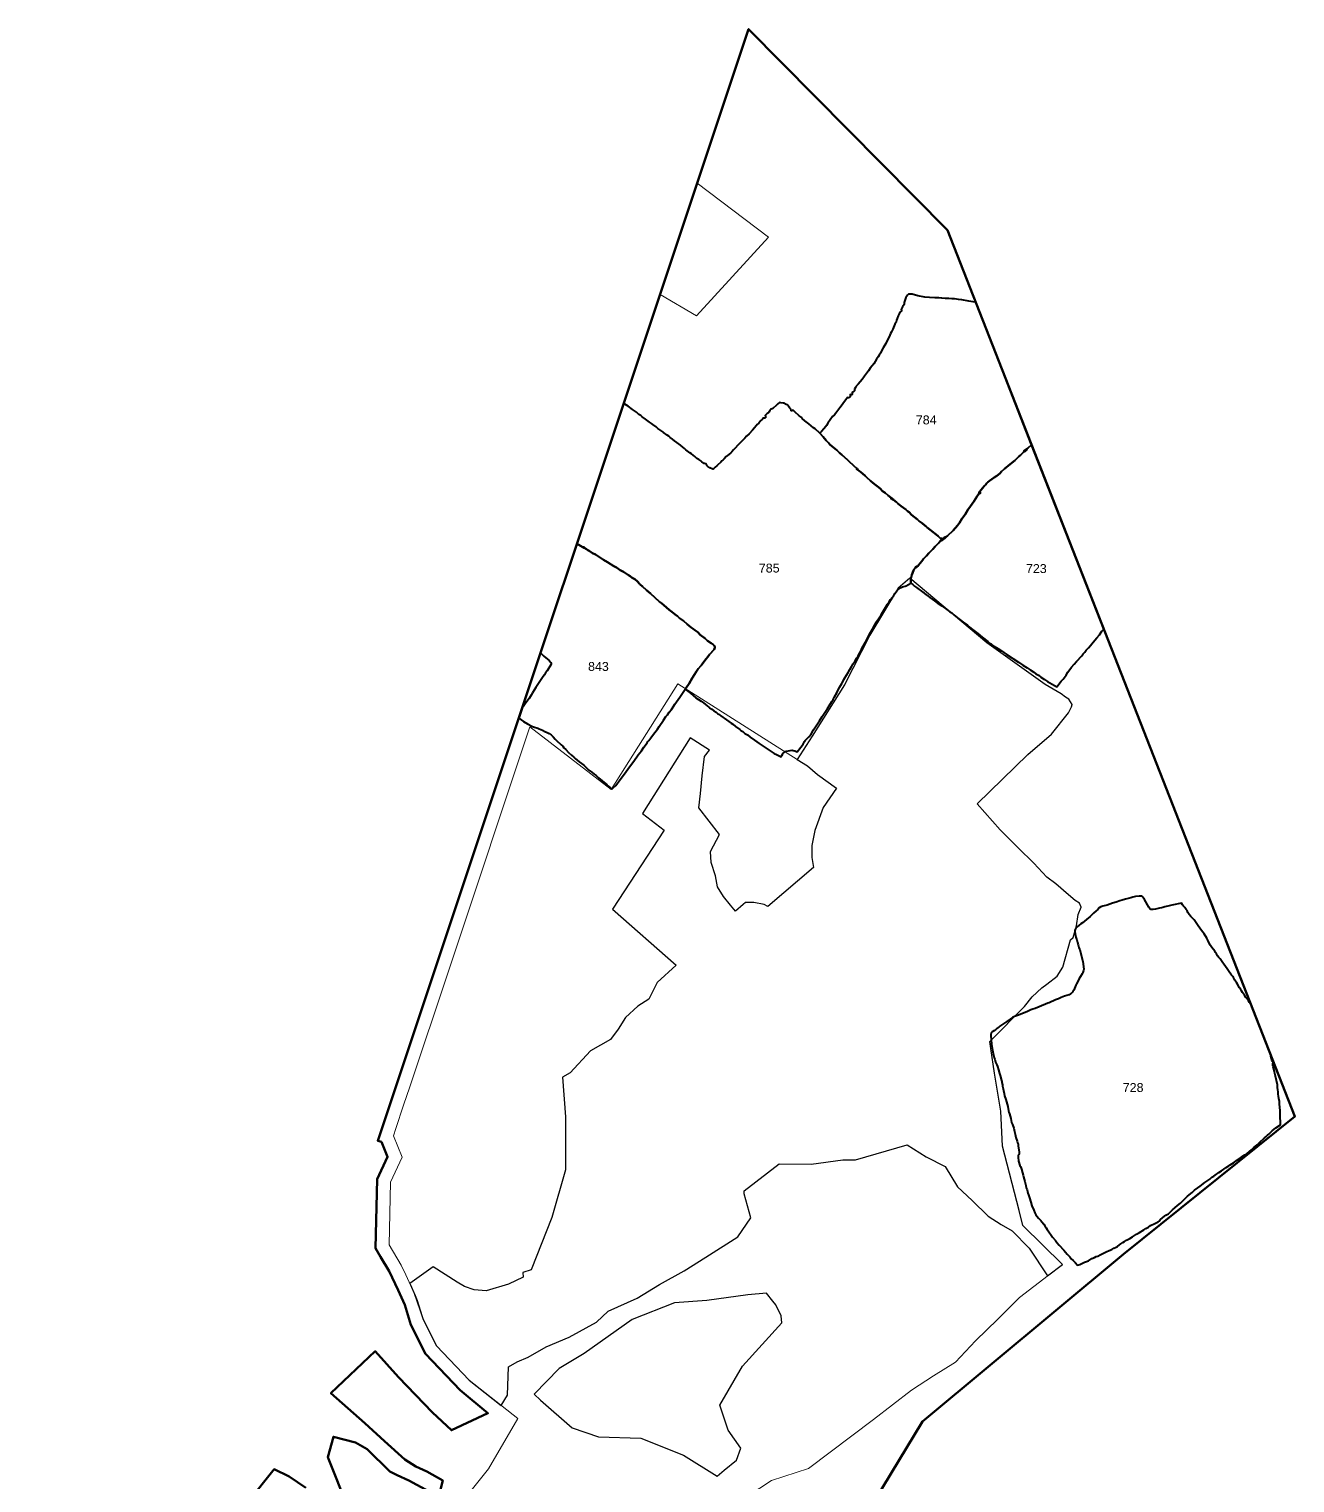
# Model space of a CAD drawing. Header units: millimetres. Extents: x 254348 to 257201, y 2604859 to 2607329.
# Drawn here: x 256491 to 257201, y 2606513 to 2607329 of the extents above; entities that cross this region are included whole.
import ezdxf

# ---------------------------------------------------------------- set-up
doc = ezdxf.new("R2010")
doc.units = ezdxf.units.MM
for name, color, linetype in [('Mined Out Area', 30, 'Continuous'), ('Plot_Text', 250, 'Continuous'), ('Reclaimed', 5, 'Continuous')]:
    doc.layers.add(name, color=color, linetype=linetype)
doc.layers.add('ML Boundary', color=1, linetype='Continuous', lineweight=50)
doc.layers.add('Plot', color=6, linetype='Continuous', lineweight=50)
doc.styles.add('Annotative', font='arial.ttf')
doc.linetypes.add('BENCH', pattern='A,1,[130,ltypeshp.shx,S=1,R=0,X=0,Y=1],1', length=2)

msp = doc.modelspace()

# ---------------------------------------------------------------- linework, layer by layer
at = {"layer": 'Mined Out Area', "linetype": 'BENCH', "lineweight": 20}
msp.add_lwpolyline([(256888.22, 2606501.74), (256907.34, 2606514.26), (256928.06, 2606521.09), (256964.63, 2606548.52), (256985.86, 2606564.88), (256998.38, 2606573.08), (257010.68, 2606580.59), (257021.83, 2606592.66), (257034.35, 2606604.72), (257046.64, 2606617.01), (257070.6, 2606635.56), (257048.46, 2606657.31), (257046.31, 2606665.7), (257037.09, 2606701.87), (257036.07, 2606721.44), (257032.46, 2606742.86), (257030.55, 2606756.6), (257029.98, 2606760.51), (257049.36, 2606780.14), (257053.76, 2606785.57), (257059.01, 2606790.68), (257061.9, 2606792.8), (257067.63, 2606797.29), (257070.88, 2606802.36), (257075.18, 2606817.68), (257076.59, 2606818.88), (257078.64, 2606825.41), (257079.57, 2606831.81), (257081.12, 2606835.98), (257080.15, 2606838.25), (257077.75, 2606839.8), (257074.01, 2606842.91), (257067.01, 2606849.06), (257061.92, 2606852.88), (257054.57, 2606860.65), (257045.87, 2606869.28), (257035.69, 2606879.42), (257022.76, 2606893.91), (257051.24, 2606921.64), (257064.6, 2606932.96), (257074.14, 2606945.04), (257075.76, 2606948.37), (257076.04, 2606949.72), (257074.23, 2606952.67), (257072.42, 2606953.74), (257069.88, 2606955.67), (257061.04, 2606960.88), (257028.26, 2606984.21), (256985.1, 2607020.66), (256978.53, 2607014.87), (256962.49, 2606988.54), (256948.32, 2606960.78), (256930.14, 2606931.92), (256921.83, 2606918.85), (256854.84, 2606961.26), (256817.4, 2606901.96), (256771.79, 2606937.15), (256727.55, 2606804.58), (256726.05, 2606800.09), (256704.41, 2606735.24), (256700.93, 2606724.82), (256696.56, 2606711.74), (256695.2, 2606707.65), (256700.07, 2606695.66), (256693.61, 2606681.66), (256692.76, 2606646.59), (256699.5, 2606635.19), (256702.17, 2606629.73), (256706.69, 2606619.81), (256711.97, 2606604.58), (256719.38, 2606589.8), (256737.75, 2606570.52), (256764.94, 2606549.12), (256748.63, 2606520.88), (256724.56, 2606490.97)], dxfattribs=at)
at = {"layer": 'ML Boundary'}
for points in [[(256720.21, 2606504.07), (256722.86, 2606514.31), (256713.9, 2606519.37), (256707.82, 2606522.16), (256701.51, 2606526.02), (256690.17, 2606536.26), (256679.16, 2606546.41), (256660.09, 2606563.24), (256684.98, 2606586.81), (256698.11, 2606572.2), (256717.17, 2606552.43), (256727.7, 2606542.44), (256748.23, 2606552.01), (256732.6, 2606564.93), (256713.15, 2606585.34), (256704.96, 2606601.67), (256701.5, 2606612.75), (256697.94, 2606620.98), (256692.87, 2606631.66), (256688, 2606639.86), (256685.21, 2606644.66), (256686.15, 2606683.4), (256691.9, 2606695.85), (256688.45, 2606704.33), (256686.36, 2606704.86), (256894.54, 2607328.66), (257006.14, 2607215.87), (257201.14, 2606718.45), (257104.95, 2606641.33), (256992.17, 2606547.34), (256934.44, 2606452.09)], [(256669.86, 2606498.79), (256658.42, 2606527.46), (256661.53, 2606538.85), (256673.82, 2606535.53), (256680.37, 2606531.84), (256693.14, 2606519.4), (256697.24, 2606517.32), (256703.8, 2606514.31), (256715.17, 2606508.11)], [(256490.7, 2606348.3), (256628.27, 2606520.63), (256636.73, 2606516.47), (256645.99, 2606510.09)]]:
    msp.add_lwpolyline(points, dxfattribs=at)
at = {"layer": 'Plot', "linetype": 'Continuous', "lineweight": 40}
for points in [[(257053.37, 2607095.38), (257022.02, 2607175.36), (257021.49, 2607175.47), (257018.16, 2607175.91), (257014.16, 2607176.67), (257012.29, 2607176.89), (257010.14, 2607177.25), (257008.53, 2607177.29), (257006.87, 2607177.4), (257004.86, 2607177.42), (257002.89, 2607177.59), (257001.35, 2607177.93), (256999.05, 2607177.86), (256996.13, 2607178.04), (256993.44, 2607178.29), (256989.46, 2607179.05), (256986.29, 2607179.87), (256985.44, 2607179.97), (256984.83, 2607179.97), (256984.35, 2607179.85), (256983.79, 2607179.44), (256983.24, 2607178.78), (256982.81, 2607178), (256982.14, 2607176.29), (256981.9, 2607175.19), (256981.82, 2607174.09), (256980.89, 2607172.85), (256980.11, 2607171.39), (256980.33, 2607170.89), (256980.36, 2607170.67), (256980.31, 2607170.45), (256980.19, 2607170.28), (256980.04, 2607170.18), (256979.4, 2607169.91), (256979.05, 2607168.82), (256978.48, 2607167.71), (256977.89, 2607166.24), (256977.57, 2607165.26), (256977.33, 2607164.22), (256976.65, 2607163.09), (256975.41, 2607160.37), (256974.63, 2607158.84), (256974.17, 2607157.82), (256973.4, 2607155.93), (256972.3, 2607153.9), (256971.51, 2607152.28), (256969.98, 2607149.74), (256969.25, 2607148.42), (256968.58, 2607146.9), (256967.86, 2607145.6), (256967.33, 2607144.79), (256966.24, 2607143.5), (256964.74, 2607140.83), (256963.78, 2607139.69), (256962.73, 2607138.32), (256961.78, 2607136.95), (256961.27, 2607136.1), (256959.66, 2607134), (256958.34, 2607132.02), (256956.06, 2607129.44), (256955.36, 2607128.89), (256955.02, 2607128.56), (256954.85, 2607128.3), (256954.58, 2607127.64), (256953.89, 2607126.53), (256953.96, 2607126.19), (256953.97, 2607125.95), (256953.94, 2607125.71), (256953.83, 2607125.48), (256953.65, 2607125.3), (256953.44, 2607125.16), (256952.66, 2607124.73), (256952.67, 2607124.22), (256952.64, 2607123.86), (256952.56, 2607123.64), (256952.42, 2607123.47), (256952.23, 2607123.37), (256952.03, 2607123.34), (256951.84, 2607123.39), (256951.46, 2607123.59), (256951.45, 2607122.87), (256951.5, 2607122.61), (256951.46, 2607122.31), (256951.33, 2607122.09), (256951.12, 2607121.93), (256951, 2607121.87), (256950.79, 2607121.82), (256950.42, 2607121.83), (256950.03, 2607121.89), (256949.17, 2607120.62), (256947.73, 2607118.96), (256947.02, 2607117.9), (256945.65, 2607116.19), (256943.42, 2607113.13), (256942.66, 2607112.21), (256941.66, 2607111.25), (256940.24, 2607109.46), (256938.98, 2607107.54), (256938.29, 2607106.28), (256937.81, 2607105.61), (256936.77, 2607104.3), (256935.43, 2607102.77), (256934.48, 2607101.84), (256936.46, 2607099.86), (256938.13, 2607097.75), (256939.49, 2607096.34), (256940.09, 2607095.6), (256941.31, 2607094.67), (256943.97, 2607092.31), (256945.47, 2607090.89), (256946.77, 2607089.86), (256950.02, 2607086.88), (256951.02, 2607086.07), (256953.45, 2607083.7), (256955.47, 2607081.97), (256955.61, 2607082.04), (256955.7, 2607081.98), (256955.73, 2607081.92), (256955.68, 2607081.8), (256955.43, 2607081.58), (256956.52, 2607080.81), (256958.48, 2607079.32), (256959.97, 2607078.02), (256960.8, 2607077.13), (256962.91, 2607075.2), (256964.29, 2607074.14), (256968.4, 2607070.79), (256969.6, 2607069.44), (256971.19, 2607068.49), (256972.88, 2607066.95), (256974.59, 2607065.72), (256974.97, 2607065.55), (256975.32, 2607065.32), (256975.65, 2607064.96), (256975.91, 2607064.52), (256977.44, 2607063.19), (256978.32, 2607062.54), (256980.24, 2607060.96), (256982.78, 2607059.09), (256983.71, 2607058.25), (256984.59, 2607057.55), (256986, 2607056.18), (256989.23, 2607053.51), (256990.31, 2607052.56), (256991.88, 2607051.42), (256993.45, 2607050.12), (256994.27, 2607049.52), (256994.74, 2607049.06), (256996.42, 2607047.73), (256998.13, 2607046.46), (256999, 2607045.65), (256999.74, 2607045.11), (257000.94, 2607044.1), (257002.15, 2607042.9), (257002.95, 2607042.8), (257003.99, 2607042.52), (257004.09, 2607043.11), (257004.22, 2607043.38), (257004.34, 2607043.53), (257004.5, 2607043.64), (257004.77, 2607043.75), (257005.37, 2607043.82), (257006.15, 2607044.39), (257009.28, 2607047.28), (257011.78, 2607050.09), (257012.88, 2607051.69), (257014.24, 2607053.91), (257016.01, 2607056.3), (257017.63, 2607058.82), (257019.12, 2607060.93), (257020.93, 2607063.67), (257022.73, 2607066.67), (257023.66, 2607067.88), (257023.87, 2607068.45), (257024.2, 2607069.04), (257025.17, 2607070.23), (257025.62, 2607070.87), (257026.85, 2607072.43), (257027.4, 2607073), (257028.25, 2607073.79), (257028.79, 2607074.42), (257029.78, 2607075.11), (257032.38, 2607077.13), (257033.77, 2607078.01), (257035.45, 2607079.35), (257036.39, 2607080.34), (257038.09, 2607081.88), (257041.31, 2607084.61), (257043.88, 2607086.55), (257045.21, 2607087.82), (257045.55, 2607088.24), (257046.23, 2607088.91), (257047.08, 2607089.59), (257048.63, 2607091.13), (257049.01, 2607091.44), (257049.13, 2607091.91), (257049.24, 2607092.12), (257049.39, 2607092.3), (257049.62, 2607092.49), (257049.87, 2607092.66), (257050.71, 2607093.08), (257051.15, 2607093.53)], [(256964.03, 2606992.04), (256965.4, 2606994.37), (256966.11, 2606995.79), (256967.8, 2606998.34), (256968.74, 2606999.6), (256969.19, 2607000.44), (256971.41, 2607004.03), (256972.56, 2607006.06), (256973.36, 2607007.22), (256974.11, 2607008.53), (256975.99, 2607010.9), (256976.67, 2607011.96), (256977.87, 2607013.62), (256978.44, 2607014.25), (256979.29, 2607014.86), (256979.73, 2607015.11), (256980.95, 2607015.65), (256982.37, 2607016.02), (256982.93, 2607016.24), (256985.52, 2607017.68), (256985.61, 2607020.11), (256986.07, 2607022.42), (256987.01, 2607024.87), (256987.44, 2607025.55), (256988.09, 2607026.24), (256988.32, 2607026.88), (256988.44, 2607027.07), (256988.6, 2607027.2), (256988.81, 2607027.29), (256989.05, 2607027.31), (256989.27, 2607027.27), (256989.46, 2607027.21), (256989.88, 2607027.84), (256990.77, 2607028.96), (256991.75, 2607030.02), (256992.26, 2607030.91), (256992.66, 2607031.44), (256994.39, 2607033.16), (256995.59, 2607034.63), (256996.97, 2607035.97), (256997.96, 2607036.86), (256999.25, 2607038.36), (256999.86, 2607038.86), (257001.36, 2607040.32), (257002.28, 2607041.57), (257002.83, 2607041.72), (257003.2, 2607041.89), (257003.99, 2607042.52), (257002.95, 2607042.8), (257002.15, 2607042.9), (257000.94, 2607044.1), (256999.74, 2607045.11), (256999, 2607045.65), (256998.13, 2607046.46), (256996.42, 2607047.73), (256994.74, 2607049.06), (256994.27, 2607049.52), (256993.45, 2607050.12), (256991.88, 2607051.42), (256990.31, 2607052.56), (256989.23, 2607053.51), (256986, 2607056.18), (256984.59, 2607057.55), (256983.71, 2607058.25), (256982.78, 2607059.09), (256980.24, 2607060.96), (256978.32, 2607062.54), (256977.44, 2607063.19), (256975.91, 2607064.52), (256975.58, 2607064.51), (256975.31, 2607064.57), (256975.07, 2607064.67), (256974.84, 2607064.83), (256974.71, 2607064.98), (256974.58, 2607065.28), (256974.57, 2607065.54), (256974.59, 2607065.72), (256972.88, 2607066.95), (256971.19, 2607068.49), (256969.6, 2607069.44), (256968.4, 2607070.79), (256964.29, 2607074.14), (256962.91, 2607075.2), (256960.8, 2607077.13), (256959.97, 2607078.02), (256958.48, 2607079.32), (256956.52, 2607080.81), (256955.43, 2607081.58), (256955.35, 2607081.58), (256955.28, 2607081.61), (256955.25, 2607081.65), (256955.25, 2607081.71), (256955.31, 2607081.82), (256955.47, 2607081.97), (256953.45, 2607083.7), (256951.02, 2607086.07), (256950.02, 2607086.88), (256946.77, 2607089.86), (256945.47, 2607090.89), (256943.97, 2607092.31), (256941.31, 2607094.67), (256940.09, 2607095.6), (256939.49, 2607096.34), (256938.13, 2607097.75), (256936.46, 2607099.86), (256934.48, 2607101.84), (256931.79, 2607104.33), (256930.96, 2607104.97), (256928.28, 2607107.24), (256926.16, 2607108.86), (256924.62, 2607110.19), (256923.95, 2607110.82), (256922.92, 2607111.64), (256920.43, 2607113.83), (256919.57, 2607114.85), (256919.24, 2607114.57), (256919.06, 2607114.47), (256918.96, 2607114.44), (256918.77, 2607114.43), (256918.58, 2607114.48), (256918.5, 2607114.54), (256918.4, 2607114.69), (256918.24, 2607115.38), (256917.67, 2607115.93), (256917.22, 2607116.54), (256916.85, 2607117.21), (256916.47, 2607117.62), (256916.24, 2607117.77), (256915.68, 2607118), (256914.32, 2607118.7), (256914.13, 2607118.76), (256913.86, 2607118.77), (256912.7, 2607118.88), (256911.79, 2607119.1), (256911.02, 2607118.45), (256909.92, 2607117.39), (256908.4, 2607116.04), (256908.13, 2607115.7), (256906.78, 2607115.16), (256906.51, 2607114.76), (256906.05, 2607113.91), (256905.65, 2607113.41), (256905, 2607112.88), (256903.87, 2607111.82), (256904.03, 2607111.39), (256904.09, 2607111.07), (256904.07, 2607110.87), (256904.04, 2607110.77), (256903.92, 2607110.59), (256903.75, 2607110.45), (256903.57, 2607110.37), (256903.37, 2607110.31), (256903.05, 2607110.26), (256902.61, 2607110.26), (256902.25, 2607109.78), (256901.99, 2607109.45), (256901.4, 2607108.95), (256900.19, 2607107.59), (256899.34, 2607106.73), (256898.78, 2607106), (256897.79, 2607104.99), (256896.62, 2607103.57), (256894.79, 2607101.5), (256893.39, 2607100.29), (256892.37, 2607099.1), (256891.29, 2607097.96), (256890.28, 2607097.12), (256889.42, 2607096.07), (256886.12, 2607092.54), (256885.18, 2607091.43), (256884.57, 2607090.87), (256883.38, 2607089.89), (256881.99, 2607088.81), (256880.79, 2607087.56), (256880.13, 2607086.8), (256879.58, 2607086.33), (256878.96, 2607085.69), (256877.29, 2607084.19), (256876.68, 2607083.54), (256875.69, 2607082.86), (256874.98, 2607082.08), (256874.47, 2607081.8), (256872.69, 2607082.55), (256871.66, 2607083.21), (256871.48, 2607083.37), (256871.33, 2607083.56), (256870.63, 2607084.81), (256869.91, 2607084.87), (256869.63, 2607084.91), (256869.38, 2607084.99), (256869.15, 2607085.12), (256868.94, 2607085.27), (256868.25, 2607085.89), (256867.73, 2607086.35), (256866.58, 2607087.07), (256865.56, 2607087.8), (256864.3, 2607088.91), (256862.56, 2607090.26), (256861.61, 2607090.88), (256859.34, 2607092.61), (256858.58, 2607093.32), (256857.63, 2607094.03), (256856.32, 2607095.22), (256854.21, 2607096.71), (256852.94, 2607097.54), (256851.8, 2607098.48), (256850.51, 2607099.41), (256849.69, 2607100.16), (256848.76, 2607100.89), (256846.85, 2607102.26), (256846.47, 2607102.6), (256845.75, 2607103.08), (256843.63, 2607104.63), (256842.73, 2607105.43), (256840.82, 2607106.72), (256840.09, 2607107.28), (256838.89, 2607108.1), (256836.7, 2607109.81), (256834.86, 2607111.01), (256834.06, 2607111.76), (256833.01, 2607112.44), (256831.54, 2607113.65), (256829.38, 2607115.19), (256826.95, 2607117.13), (256825.15, 2607118.2), (256824.48, 2607118.72), (256798.16, 2607039.87), (256799.17, 2607039.36), (256801.09, 2607038.2), (256801.65, 2607038.23), (256801.81, 2607038.19), (256802.07, 2607038.08), (256802.21, 2607037.96), (256802.32, 2607037.81), (256802.58, 2607037.33), (256803.53, 2607036.85), (256804.31, 2607036.35), (256805.12, 2607035.92), (256806.97, 2607034.68), (256808.53, 2607033.8), (256810.78, 2607032.29), (256813.07, 2607030.85), (256815.32, 2607029.61), (256818.88, 2607027.38), (256820.46, 2607026.47), (256822.37, 2607025.14), (256824.38, 2607024.12), (256827.06, 2607022.2), (256828.07, 2607021.6), (256829.24, 2607020.78), (256830.74, 2607020.04), (256832.15, 2607018.62), (256833.26, 2607017.34), (256833.65, 2607016.97), (256834.97, 2607015.89), (256837.24, 2607013.86), (256839.56, 2607011.94), (256844.46, 2607007.36), (256845.57, 2607006.56), (256847.04, 2607005.39), (256849.93, 2607002.75), (256851.51, 2607001.59), (256853.22, 2607000.2), (256854.6, 2606999.23), (256855.8, 2606998.13), (256857.91, 2606996.54), (256860.09, 2606994.76), (256861.31, 2606993.68), (256862.29, 2606992.96), (256863.5, 2606992.16), (256864.35, 2606991.44), (256866.03, 2606990.22), (256867.42, 2606988.85), (256870.17, 2606986.65), (256871.42, 2606985.48), (256873.51, 2606984.09), (256874.65, 2606983.26), (256875.23, 2606982.74), (256875.47, 2606982.38), (256875.59, 2606981.96), (256875.58, 2606981.55), (256875.44, 2606981.07), (256875.14, 2606980.57), (256872.67, 2606977.65), (256871.64, 2606976.52), (256870.69, 2606975.3), (256869.48, 2606973.6), (256868.41, 2606972.24), (256867.88, 2606971.49), (256866.28, 2606969.64), (256865.09, 2606968.03), (256864.23, 2606966.51), (256862.77, 2606964.5), (256861.2, 2606961.54), (256859.45, 2606959.02), (256858.83, 2606958.29), (256861.95, 2606955.99), (256863.4, 2606954.71), (256864.91, 2606953.51), (256867.94, 2606951.59), (256869.19, 2606950.55), (256870.38, 2606949.75), (256871.32, 2606949.01), (256872.2, 2606948.14), (256872.66, 2606947.77), (256873.85, 2606947.07), (256875.03, 2606946.19), (256876.27, 2606945.35), (256877.3, 2606944.53), (256878.12, 2606943.99), (256878.94, 2606943.31), (256882.19, 2606941.13), (256883.51, 2606940.08), (256884.74, 2606939.25), (256885.61, 2606938.6), (256887.09, 2606937.35), (256889.57, 2606935.68), (256890.25, 2606935.14), (256891.25, 2606934.48), (256892.49, 2606933.5), (256893.9, 2606932.59), (256895.45, 2606931.37), (256897.87, 2606929.65), (256899.11, 2606928.67), (256900.42, 2606927.78), (256901.53, 2606927.11), (256905.53, 2606924.42), (256908.95, 2606922.23), (256910.2, 2606921.55), (256912.82, 2606920.29), (256913.19, 2606921.15), (256913.73, 2606922.08), (256913.93, 2606922.33), (256914.42, 2606922.69), (256915.19, 2606923.22), (256915.63, 2606923.41), (256917.87, 2606923.86), (256918.99, 2606924), (256919.57, 2606923.94), (256920.48, 2606923.68), (256921.82, 2606923.11), (256923.9, 2606925.7), (256925.08, 2606927.46), (256925.91, 2606928.87), (256926.32, 2606929.44), (256927.23, 2606930.48), (256928.41, 2606931.6), (256929.63, 2606933.01), (256931.01, 2606935.41), (256933.27, 2606938.76), (256934.27, 2606940.52), (256935.89, 2606942.87), (256937.65, 2606945.76), (256938.71, 2606947.39), (256939.78, 2606948.93), (256941.17, 2606951.34), (256941.97, 2606952.58), (256942.7, 2606953.99), (256943.97, 2606956.18), (256944.86, 2606957.92), (256945.78, 2606959.55), (256946.37, 2606960.48), (256946.87, 2606961.5), (256947.61, 2606962.78), (256948.02, 2606963.68), (256948.56, 2606964.66), (256950.41, 2606967.73), (256951.32, 2606969.4), (256952.44, 2606971.17), (256953.05, 2606972.34), (256954.31, 2606974.11), (256955.16, 2606975.62), (256955.94, 2606976.89), (256956.56, 2606978.09), (256957.44, 2606979.56), (256958.35, 2606981.39), (256960.12, 2606984.64), (256961.04, 2606986.44), (256962.17, 2606988.82), (256962.62, 2606989.57), (256963.41, 2606991.07)], [(257089.92, 2606987.13), (257091.52, 2606988.82), (257092.78, 2606990.75), (257093.89, 2606992.02), (257053.37, 2607095.38), (257051.15, 2607093.53), (257050.71, 2607093.08), (257050.27, 2607092.25), (257050.09, 2607091.99), (257049.89, 2607091.77), (257049.7, 2607091.63), (257049.49, 2607091.53), (257049.01, 2607091.44), (257048.63, 2607091.13), (257047.08, 2607089.59), (257046.23, 2607088.91), (257045.55, 2607088.24), (257045.21, 2607087.82), (257043.88, 2607086.55), (257041.31, 2607084.61), (257038.09, 2607081.88), (257036.39, 2607080.34), (257035.45, 2607079.35), (257033.77, 2607078.01), (257032.38, 2607077.13), (257029.78, 2607075.11), (257028.79, 2607074.42), (257028.25, 2607073.79), (257027.4, 2607073), (257026.85, 2607072.43), (257025.62, 2607070.87), (257025.17, 2607070.23), (257024.2, 2607069.04), (257024.41, 2607068.8), (257024.52, 2607068.63), (257024.57, 2607068.44), (257024.54, 2607068.24), (257024.42, 2607068.07), (257024.25, 2607067.95), (257024.06, 2607067.9), (257023.66, 2607067.88), (257022.73, 2607066.67), (257020.93, 2607063.67), (257019.12, 2607060.93), (257017.63, 2607058.82), (257016.01, 2607056.3), (257014.24, 2607053.91), (257012.88, 2607051.69), (257011.78, 2607050.09), (257009.28, 2607047.28), (257006.15, 2607044.39), (257005.37, 2607043.82), (257005.06, 2607043.26), (257004.79, 2607042.95), (257004.56, 2607042.79), (257003.99, 2607042.52), (257003.2, 2607041.89), (257002.83, 2607041.72), (257002.28, 2607041.57), (257001.36, 2607040.32), (256999.86, 2607038.86), (256999.25, 2607038.36), (256997.96, 2607036.86), (256996.97, 2607035.97), (256995.59, 2607034.63), (256994.39, 2607033.16), (256992.66, 2607031.44), (256992.26, 2607030.91), (256991.75, 2607030.02), (256990.77, 2607028.96), (256989.88, 2607027.84), (256989.46, 2607027.21), (256988.83, 2607026.62), (256988.09, 2607026.24), (256987.44, 2607025.55), (256987.01, 2607024.87), (256986.07, 2607022.42), (256985.61, 2607020.11), (256985.52, 2607017.68), (256986.65, 2607016.98), (256987.72, 2607016), (256988.67, 2607015.27), (256992.24, 2607012.76), (256994.01, 2607011.37), (256995.34, 2607010.5), (256996.28, 2607009.71), (256998.87, 2607007.9), (257000.44, 2607006.71), (257002.99, 2607004.97), (257006.45, 2607002.39), (257007.55, 2607001.69), (257008.58, 2607001.1), (257008.9, 2607000.83), (257009.73, 2606999.96), (257010.82, 2606999.08), (257014.96, 2606995.82), (257017.37, 2606994.12), (257018.31, 2606993.28), (257020.26, 2606991.71), (257023.2, 2606989.55), (257024.32, 2606988.64), (257025.56, 2606987.44), (257028.79, 2606985.04), (257029.81, 2606984.09), (257030.28, 2606983.9), (257030.66, 2606983.67), (257030.85, 2606983.47), (257031.13, 2606983.06), (257034.31, 2606981.06), (257036.45, 2606979.78), (257039.12, 2606977.95), (257046.02, 2606973.46), (257048.4, 2606971.74), (257050.8, 2606970.31), (257052.53, 2606969.11), (257054.58, 2606967.85), (257055.72, 2606966.94), (257057.13, 2606966.07), (257058.47, 2606965.08), (257060.59, 2606963.76), (257062.32, 2606962.59), (257067.58, 2606959.64), (257070.03, 2606962.73), (257071.02, 2606963.81), (257071.72, 2606964.65), (257072.76, 2606966.17), (257073.71, 2606967.82), (257075.82, 2606970.62), (257077.33, 2606972.24), (257078.6, 2606973.89), (257081.5, 2606977.08), (257082.26, 2606978.05), (257083.17, 2606979.02), (257083.99, 2606980.08), (257085.23, 2606981.57), (257086.34, 2606982.78), (257087.92, 2606984.63)], [(256843.4, 2606935.91), (256844.25, 2606937.31), (256846.84, 2606940.86), (256848.15, 2606942.89), (256848.97, 2606943.96), (256850, 2606945.43), (256851.21, 2606946.96), (256852.58, 2606948.9), (256853.16, 2606949.89), (256855.08, 2606952.52), (256855.92, 2606953.84), (256856.69, 2606954.92), (256858.83, 2606958.29), (256859.45, 2606959.02), (256861.2, 2606961.54), (256862.77, 2606964.5), (256864.23, 2606966.51), (256865.09, 2606968.03), (256866.28, 2606969.64), (256867.88, 2606971.49), (256868.41, 2606972.24), (256869.48, 2606973.6), (256870.69, 2606975.3), (256871.64, 2606976.52), (256872.67, 2606977.65), (256875.14, 2606980.57), (256875.44, 2606981.07), (256875.58, 2606981.55), (256875.59, 2606981.96), (256875.47, 2606982.38), (256875.23, 2606982.74), (256874.65, 2606983.26), (256873.51, 2606984.09), (256871.42, 2606985.48), (256870.17, 2606986.65), (256867.42, 2606988.85), (256866.03, 2606990.22), (256864.35, 2606991.44), (256863.5, 2606992.16), (256862.29, 2606992.96), (256861.31, 2606993.68), (256860.09, 2606994.76), (256857.91, 2606996.54), (256855.8, 2606998.13), (256854.6, 2606999.23), (256853.22, 2607000.2), (256851.51, 2607001.59), (256849.93, 2607002.75), (256847.04, 2607005.39), (256845.57, 2607006.56), (256844.46, 2607007.36), (256839.56, 2607011.94), (256837.24, 2607013.86), (256834.97, 2607015.89), (256833.65, 2607016.97), (256833.26, 2607017.34), (256832.15, 2607018.62), (256830.74, 2607020.04), (256829.24, 2607020.78), (256828.07, 2607021.6), (256827.06, 2607022.2), (256824.38, 2607024.12), (256822.37, 2607025.14), (256820.46, 2607026.47), (256818.88, 2607027.38), (256815.32, 2607029.61), (256813.07, 2607030.85), (256810.78, 2607032.29), (256808.53, 2607033.8), (256806.97, 2607034.68), (256805.12, 2607035.92), (256804.31, 2607036.35), (256803.53, 2607036.85), (256802.58, 2607037.33), (256802.12, 2607037.41), (256801.71, 2607037.58), (256801.41, 2607037.82), (256801.09, 2607038.2), (256799.17, 2607039.36), (256798.16, 2607039.87), (256777.76, 2606978.75), (256779.58, 2606976.89), (256781.75, 2606975.07), (256782.52, 2606974.37), (256783.48, 2606973.2), (256783.66, 2606972.87), (256783.73, 2606972.61), (256783.71, 2606972.22), (256783.56, 2606971.89), (256781.38, 2606968.66), (256780.63, 2606967.47), (256780, 2606966.35), (256779.31, 2606965.47), (256777.45, 2606962.67), (256775.1, 2606959.3), (256774.14, 2606957.78), (256773.33, 2606956.25), (256772.43, 2606954.83), (256771.98, 2606953.98), (256771.41, 2606953.13), (256769.48, 2606950.61), (256768.31, 2606948.85), (256767.35, 2606947.54), (256765.5, 2606941.99), (256768.2, 2606940.21), (256770.5, 2606938.87), (256773.18, 2606937.4), (256773.82, 2606937.12), (256776.23, 2606936.33), (256777.02, 2606935.94), (256778.77, 2606935.21), (256780.18, 2606934.52), (256781.52, 2606934.03), (256782.6, 2606933.42), (256783.71, 2606932.65), (256784.31, 2606932.17), (256784.88, 2606931.58), (256786, 2606930.25), (256786.78, 2606929.55), (256789.41, 2606927), (256790.18, 2606926.31), (256790.91, 2606925.43), (256791.9, 2606924.35), (256793.52, 2606922.7), (256795.09, 2606921.19), (256796.38, 2606920.11), (256797.14, 2606919.4), (256799.44, 2606917.46), (256801.99, 2606915.55), (256804.9, 2606912.9), (256806.54, 2606911.73), (256807.94, 2606910.52), (256808.88, 2606909.77), (256810.22, 2606908.55), (256812.34, 2606906.92), (256813.23, 2606906.1), (256814.45, 2606905.2), (256814.93, 2606904.77), (256815.57, 2606904.08), (256816.73, 2606903.23), (256817.77, 2606902.1), (256818.36, 2606902.73), (256819.96, 2606904.22), (256820.99, 2606905.61), (256822.09, 2606906.97), (256823.55, 2606909.1), (256824.91, 2606910.87), (256827.61, 2606914.69), (256830.16, 2606917.9), (256832.56, 2606921.39), (256834.34, 2606923.63), (256835.68, 2606925.67), (256837.57, 2606928.19), (256837.74, 2606928.6), (256837.9, 2606928.85), (256838.21, 2606929.17), (256838.61, 2606929.49), (256839.71, 2606931.07), (256841.19, 2606933.03), (256842.73, 2606934.92)], [(257176.8, 2606699.87), (257178.11, 2606701.12), (257179.82, 2606702.46), (257180.45, 2606703.02), (257181.28, 2606703.88), (257184.07, 2606706.56), (257185.01, 2606707.31), (257185.71, 2606708.01), (257186.45, 2606708.64), (257188.45, 2606710.52), (257190.46, 2606712.16), (257192.97, 2606713.85), (257192.98, 2606715.7), (257192.79, 2606717.79), (257192.81, 2606718.26), (257192.91, 2606719.11), (257192.92, 2606719.92), (257192.78, 2606721.92), (257192.58, 2606723.48), (257192.55, 2606725.58), (257192.39, 2606726.92), (257192.06, 2606728.65), (257191.96, 2606729.93), (257191.78, 2606731), (257191.7, 2606732.41), (257191.5, 2606733.49), (257191.36, 2606734.82), (257191.28, 2606736.28), (257190.2, 2606741.19), (257189.91, 2606742.7), (257189.74, 2606743.79), (257189.19, 2606745.84), (257188.97, 2606746.47), (257188.76, 2606747.17), (257188.68, 2606747.75), (257188.71, 2606748.22), (257188.85, 2606749), (257188.51, 2606749.44), (257188.25, 2606750.1), (257188.04, 2606750.98), (257187.62, 2606752.28), (257187.38, 2606753.54), (257176.52, 2606781.24), (257175.67, 2606782.48), (257175.1, 2606783.48), (257174.36, 2606784.46), (257173.62, 2606785.3), (257172.77, 2606786.6), (257171.68, 2606788.13), (257171.14, 2606789), (257170.71, 2606789.81), (257170.05, 2606790.72), (257168.91, 2606792.75), (257168.26, 2606793.65), (257167.85, 2606794.43), (257167.43, 2606795.07), (257166.61, 2606796.48), (257166.26, 2606796.99), (257165.61, 2606797.8), (257163.78, 2606800.24), (257163.08, 2606801.42), (257161.23, 2606803.95), (257160.69, 2606804.8), (257159.12, 2606806.95), (257158.36, 2606807.8), (257157.72, 2606808.67), (257157.09, 2606809.71), (257156.55, 2606810.5), (257156.12, 2606811.24), (257154.53, 2606813.3), (257154.18, 2606813.88), (257153.76, 2606814.42), (257153.48, 2606814.9), (257152.91, 2606816.13), (257152.21, 2606817.42), (257151.62, 2606818.64), (257150.11, 2606821.01), (257149.37, 2606821.87), (257148.73, 2606822.82), (257147.69, 2606824.1), (257146.89, 2606825.55), (257146.08, 2606826.6), (257144.51, 2606828.93), (257143.72, 2606829.8), (257142.75, 2606830.74), (257141.82, 2606831.91), (257141.08, 2606833.04), (257140.59, 2606834.03), (257140.05, 2606834.61), (257139.35, 2606835.72), (257138.64, 2606836.62), (257138.12, 2606837.36), (257137.45, 2606838.14), (257132.11, 2606837.08), (257130.63, 2606836.64), (257128.21, 2606836.17), (257127.02, 2606835.87), (257126.24, 2606835.63), (257125.17, 2606835.39), (257122.85, 2606834.79), (257121.5, 2606834.59), (257120.58, 2606834.62), (257120.24, 2606834.73), (257119.97, 2606834.88), (257119.54, 2606835.34), (257119.12, 2606836.02), (257116.79, 2606840.31), (257115.86, 2606841.62), (257115.43, 2606841.98), (257114.96, 2606842.14), (257114.55, 2606842.19), (257113.73, 2606842.16), (257111.68, 2606841.91), (257110.22, 2606841.52), (257108.97, 2606841.29), (257106.08, 2606840.54), (257104.14, 2606839.92), (257102.92, 2606839.59), (257100.9, 2606838.86), (257098.77, 2606838.24), (257097.18, 2606837.6), (257095.8, 2606837.17), (257093.35, 2606836.53), (257092.18, 2606836.08), (257091.3, 2606835.56), (257090.5, 2606834.68), (257089.59, 2606833.85), (257088.07, 2606832.61), (257086.89, 2606831.4), (257086.19, 2606830.75), (257084.09, 2606829.13), (257083.01, 2606828.07), (257081.83, 2606827.23), (257081.06, 2606826.57), (257080.03, 2606825.8), (257078.97, 2606824.87), (257078.17, 2606824.1), (257077.93, 2606823.76), (257077.77, 2606823.38), (257077.67, 2606822.92), (257077.67, 2606822.18), (257078.16, 2606819.19), (257078.34, 2606818.57), (257078.69, 2606817.73), (257079.06, 2606816.16), (257079.56, 2606814.75), (257079.95, 2606813.28), (257080.33, 2606812.07), (257082.04, 2606805.5), (257082.35, 2606804.1), (257082.52, 2606802.48), (257082.6, 2606801.14), (257082.51, 2606800.47), (257082.11, 2606799.29), (257081.69, 2606798.5), (257079.8, 2606795.54), (257079.26, 2606794.19), (257078.53, 2606792.93), (257078.13, 2606792.12), (257076.97, 2606789.34), (257076.54, 2606788.56), (257076.29, 2606788.2), (257076.01, 2606787.87), (257075.38, 2606787.31), (257075.02, 2606787.08), (257074.5, 2606786.83), (257073.14, 2606786.37), (257071.82, 2606785.99), (257069.98, 2606785.27), (257068.4, 2606784.6), (257066.77, 2606783.98), (257063.3, 2606782.38), (257062.45, 2606782.04), (257061.16, 2606781.61), (257055.27, 2606779.14), (257053.96, 2606778.71), (257052.98, 2606778.33), (257050.67, 2606777.26), (257048.3, 2606776.29), (257046.02, 2606775.45), (257044.91, 2606774.98), (257043.82, 2606774.6), (257042.7, 2606774.02), (257039.38, 2606771.85), (257035.61, 2606769.22), (257035.14, 2606768.88), (257034.55, 2606768.36), (257033.81, 2606767.86), (257033.02, 2606767.12), (257032.49, 2606766.74), (257031.65, 2606766.27), (257031.25, 2606765.98), (257030.93, 2606765.68), (257030.65, 2606765.24), (257030.44, 2606764.55), (257030.39, 2606763.97), (257030.8, 2606759.19), (257031.41, 2606755.64), (257031.85, 2606753.89), (257032.32, 2606751.48), (257032.63, 2606750.65), (257033.17, 2606748.91), (257033.75, 2606747.43), (257034.17, 2606746.5), (257034.81, 2606744.66), (257035.31, 2606742.57), (257035.72, 2606741.46), (257036.53, 2606738.64), (257036.64, 2606738.14), (257036.72, 2606737.51), (257036.98, 2606736.29), (257037.1, 2606735.51), (257037.43, 2606734.1), (257037.57, 2606733.17), (257038.03, 2606731.42), (257038.21, 2606730.17), (257038.91, 2606728.05), (257039.18, 2606726.68), (257040.01, 2606724.2), (257040.47, 2606721.6), (257040.65, 2606720.94), (257040.96, 2606720.03), (257041.24, 2606718.62), (257041.67, 2606717.32), (257042.16, 2606715.09), (257042.61, 2606713.97), (257043.31, 2606711.98), (257043.58, 2606710.96), (257043.77, 2606710.04), (257044.21, 2606708.59), (257044.56, 2606706.68), (257045.33, 2606704.75), (257045.47, 2606703.82), (257045.73, 2606702.91), (257045.89, 2606702.08), (257046.43, 2606698.41), (257046.41, 2606698.01), (257046.28, 2606697.48), (257046.16, 2606697.22), (257045.89, 2606696.88), (257045.83, 2606695.08), (257045.94, 2606694.03), (257046.03, 2606693.49), (257046.81, 2606691.02), (257047.03, 2606690.5), (257047.58, 2606689.45), (257047.75, 2606689), (257048.24, 2606686.83), (257048.65, 2606685.51), (257048.82, 2606684.61), (257049.27, 2606683.3), (257049.46, 2606682.13), (257050.06, 2606679.73), (257050.38, 2606678.56), (257050.77, 2606677.44), (257050.99, 2606676.42), (257051.25, 2606675.51), (257051.59, 2606674.51), (257052.21, 2606672.92), (257052.84, 2606670.49), (257053.5, 2606668.32), (257054.58, 2606665.88), (257055.12, 2606664.38), (257055.79, 2606663.41), (257057.3, 2606661.54), (257058.57, 2606660.18), (257059.17, 2606659.33), (257060.27, 2606658.06), (257061.05, 2606656.86), (257061.59, 2606656.12), (257062.13, 2606655.16), (257063.04, 2606653.84), (257064.25, 2606651.98), (257065.06, 2606650.88), (257066.71, 2606648.87), (257067.44, 2606647.89), (257068.77, 2606646.31), (257071.44, 2606643.5), (257073.36, 2606641.26), (257074.78, 2606639.8), (257075.64, 2606638.73), (257076.61, 2606637.73), (257077.71, 2606636.51), (257079.09, 2606635.16), (257080.46, 2606635.53), (257082.98, 2606636.75), (257085.26, 2606637.56), (257087.24, 2606638.76), (257088.64, 2606639.38), (257089.63, 2606639.9), (257090.49, 2606640.22), (257091.88, 2606640.81), (257092.66, 2606641.24), (257093.42, 2606641.59), (257095.64, 2606642.7), (257096.42, 2606643.13), (257097.85, 2606643.67), (257098.38, 2606643.93), (257099.56, 2606644.6), (257100.37, 2606645), (257101.57, 2606645.66), (257102.75, 2606646.46), (257103.42, 2606647.01), (257104.64, 2606647.84), (257105.47, 2606648.45), (257106.69, 2606649.19), (257108.43, 2606650.11), (257110.01, 2606651.02), (257112.3, 2606652.44), (257113.92, 2606653.36), (257116.3, 2606654.87), (257116.84, 2606655.31), (257117.44, 2606655.7), (257118.88, 2606656.49), (257120.17, 2606657.3), (257122.48, 2606658.39), (257124.33, 2606659.45), (257124.85, 2606659.87), (257125.51, 2606660.52), (257127.04, 2606661.78), (257128.73, 2606663.07), (257130.13, 2606663.97), (257131.34, 2606664.95), (257132.4, 2606666.07), (257133.78, 2606667.2), (257135.18, 2606668.56), (257136.86, 2606669.92), (257138.52, 2606671.63), (257139.42, 2606672.39), (257140.84, 2606673.77), (257143.39, 2606675.86), (257144.75, 2606677.1), (257146.67, 2606678.52), (257147.95, 2606679.41), (257150.6, 2606681.46), (257153.43, 2606683.43), (257154.58, 2606684.43), (257155.56, 2606685.1), (257156.43, 2606685.61), (257158.51, 2606687.07), (257159.99, 2606688.03), (257161.22, 2606688.97), (257162.52, 2606689.88), (257164.12, 2606690.87), (257164.87, 2606691.42), (257166.57, 2606692.57), (257168.84, 2606694.21), (257169.82, 2606694.8), (257172.02, 2606696.36), (257173.05, 2606696.95), (257174.26, 2606697.84)]]:
    msp.add_lwpolyline(points, close=True, dxfattribs=at)
at = {"layer": 'Reclaimed', "linetype": 'Continuous', "lineweight": 20}
msp.add_lwpolyline([(256844.86, 2607179.81), (256865.68, 2607242.19), (256905.69, 2607211.87), (256865.32, 2607167.7)], close=True, dxfattribs=at)
at = {"layer": 'Reclaimed'}
for points in [[(257032.46, 2606742.86), (257030.55, 2606756.6), (257029.98, 2606760.51), (257030.73, 2606761.27), (257049.36, 2606780.14), (257053.76, 2606785.57), (257059.01, 2606790.68), (257061.9, 2606792.8), (257067.63, 2606797.29), (257070.88, 2606802.36), (257075.18, 2606817.68), (257076.59, 2606818.88), (257078.64, 2606825.41), (257079.57, 2606831.81), (257081.12, 2606835.98), (257080.15, 2606838.25), (257077.75, 2606839.8), (257074.01, 2606842.91), (257067.01, 2606849.06), (257061.92, 2606852.88), (257054.57, 2606860.65), (257045.87, 2606869.28), (257035.69, 2606879.42), (257022.76, 2606893.91), (257051.24, 2606921.64), (257064.6, 2606932.96), (257074.14, 2606945.04), (257075.76, 2606948.37), (257076.04, 2606949.72), (257074.23, 2606952.67), (257072.42, 2606953.74), (257069.88, 2606955.67), (257061.04, 2606960.88), (257028.26, 2606984.21), (256985.1, 2607020.66), (256978.53, 2607014.87), (256962.49, 2606988.54), (256948.32, 2606960.78), (256930.14, 2606931.92), (256921.83, 2606918.85), (256927.65, 2606915.27), (256933.21, 2606910.45), (256943.77, 2606902.68), (256936.3, 2606891.95), (256931.71, 2606878.96), (256930, 2606870.56), (256930, 2606863.87), (256930.97, 2606858.23), (256905.24, 2606836.43), (256903.24, 2606837.47), (256897.43, 2606838.58), (256892.87, 2606838.58), (256891.48, 2606837.41), (256887.15, 2606833.78), (256884.29, 2606837.18), (256880.35, 2606841.94), (256877.07, 2606847.35), (256875.91, 2606853.63), (256873.43, 2606861.09), (256873.12, 2606867.25), (256878.22, 2606876.66), (256866.54, 2606891.62), (256867.46, 2606899.76), (256868.38, 2606909.6), (256869.69, 2606920.49), (256872.5, 2606924.04), (256861.69, 2606930.89), (256834.9, 2606888.46), (256847.05, 2606879.09), (256818.13, 2606834.85), (256853.85, 2606803.47), (256843.23, 2606793.62), (256838.61, 2606784.44), (256832.34, 2606780.45), (256825.41, 2606774.09), (256821.26, 2606767.49), (256816.94, 2606761.71), (256805.88, 2606755.33), (256794.35, 2606743.02), (256790.09, 2606740.6), (256791.78, 2606718.37), (256791.78, 2606688.53), (256784.01, 2606661.84), (256772.46, 2606632.39), (256767.8, 2606631), (256768.03, 2606628.33), (256759.72, 2606624.4), (256747.18, 2606620.72), (256740.52, 2606621.19), (256735.05, 2606623.04), (256730.99, 2606625.57), (256717.55, 2606634.17), (256704.44, 2606624.78), (256704.78, 2606624.08), (256705.33, 2606622.8), (256706.69, 2606619.81), (256706.98, 2606618.98), (256708.54, 2606615.36), (256711.36, 2606606.34), (256711.97, 2606604.58), (256719.38, 2606589.8), (256737.75, 2606570.52), (256755.74, 2606556.37), (256759.19, 2606562.2), (256759.86, 2606578.1), (256764.56, 2606580.78), (256770.77, 2606583.51), (256780.85, 2606589.33), (256793.89, 2606594.64), (256809.14, 2606603.03), (256815.67, 2606609.35), (256832.01, 2606616.51), (256844.55, 2606624.34), (256858.43, 2606631.95), (256870.52, 2606639.57), (256888.4, 2606651.05), (256895.77, 2606661.6), (256891.99, 2606675.12), (256892.02, 2606676.72), (256911.6, 2606691.99), (256929.65, 2606691.85), (256947.42, 2606694.23), (256954.58, 2606694.15), (256983.46, 2606702.66), (256994.16, 2606695.84), (257004.8, 2606690.38), (257011.79, 2606679.05), (257020.05, 2606671.35), (257029.01, 2606662.54), (257036.23, 2606657.95), (257042.53, 2606654.32), (257051.9, 2606644.66), (257062.36, 2606629.18), (257070.6, 2606635.56), (257048.46, 2606657.31), (257046.31, 2606665.7), (257037.09, 2606701.87), (257036.07, 2606721.44)], [(256891.11, 2606578.5), (256913.1, 2606602.73), (256913.1, 2606602.83), (256912.73, 2606606.62), (256909.82, 2606612.88), (256908.07, 2606614.92), (256904.53, 2606619.4), (256894.11, 2606618.43), (256871.03, 2606615.2), (256852.91, 2606613.9), (256829.2, 2606604.69), (256802.23, 2606585.49), (256788.21, 2606577.08), (256774.26, 2606562.72), (256777.82, 2606559.26), (256795.57, 2606543.75), (256810.22, 2606538.69), (256834.01, 2606537.97), (256857.98, 2606528.5), (256876.84, 2606516.76), (256880.86, 2606520.08), (256887.8, 2606525.68), (256890.1, 2606532.43), (256882.97, 2606542.5), (256878.34, 2606556.47)]]:
    msp.add_lwpolyline(points, close=True, dxfattribs=at)
msp.add_lwpolyline([(256943.77, 2606902.68), (256943.77, 2606902.68)], dxfattribs=at)

# ---------------------------------------------------------------- texts
at = {"layer": 'Plot_Text', "linetype": 'Continuous', "lineweight": 40, "char_height": 5, "attachment_point": 1, "style": 'Annotative'}
for s, insert, width in [('{784}', (256988.37, 2607111.85), 21.6003), ('785', (256900.26, 2607028.72), 21.6003), ('723', (257050.18, 2607028.45), 10.7174), ('843', (256804.42, 2606973.53), 18.8027), ('728', (257104.51, 2606737.28), 9.5984)]:
    msp.add_mtext(s, dxfattribs=dict(at, insert=insert, width=width))

doc.saveas('drawing.dxf')
